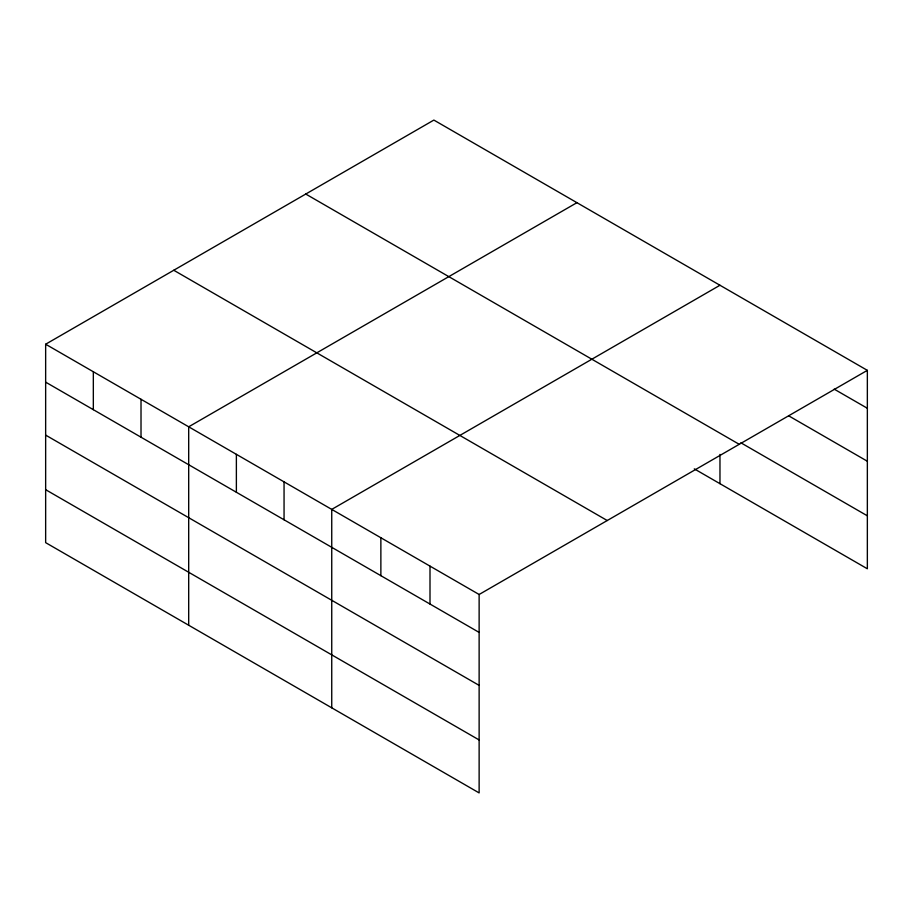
<?xml version="1.0" encoding="UTF-8"?>
<svg xmlns="http://www.w3.org/2000/svg" width="913" height="913" viewBox="0 0 913 913"><rect width="100%" height="100%" fill="white"/><g stroke="black" fill="none" stroke-linecap="round" stroke-linejoin="round"><path stroke-width="1.37" d="M45.65 344.224L479.131 594.489L479.131 792.918L45.65 542.653L45.65 344.224L433.869 120.082L867.35 370.347L867.35 568.776L694.291 468.86M576.925 202.675L188.694 426.805L188.694 625.234M719.969 285.255L331.739 509.397L331.739 707.826M479.131 594.489L867.35 370.347M834.185 389.132L867.35 408.271M788.741 415.86L867.35 461.236M740.842 442.771L867.35 515.811M305.764 194.047L739.233 444.311M173.767 270.259L607.236 520.524M45.65 382.148L479.131 632.412M45.65 435.113L479.131 685.378M45.65 489.688L479.131 739.952M719.969 454.412L719.969 483.685M430 566.128L430 604.052M380.869 537.757L380.869 575.692M284.057 481.87L284.057 519.794M236.376 454.343L236.376 492.267M141.013 399.278L141.013 437.201M93.331 371.751L93.331 409.675"/></g></svg>
